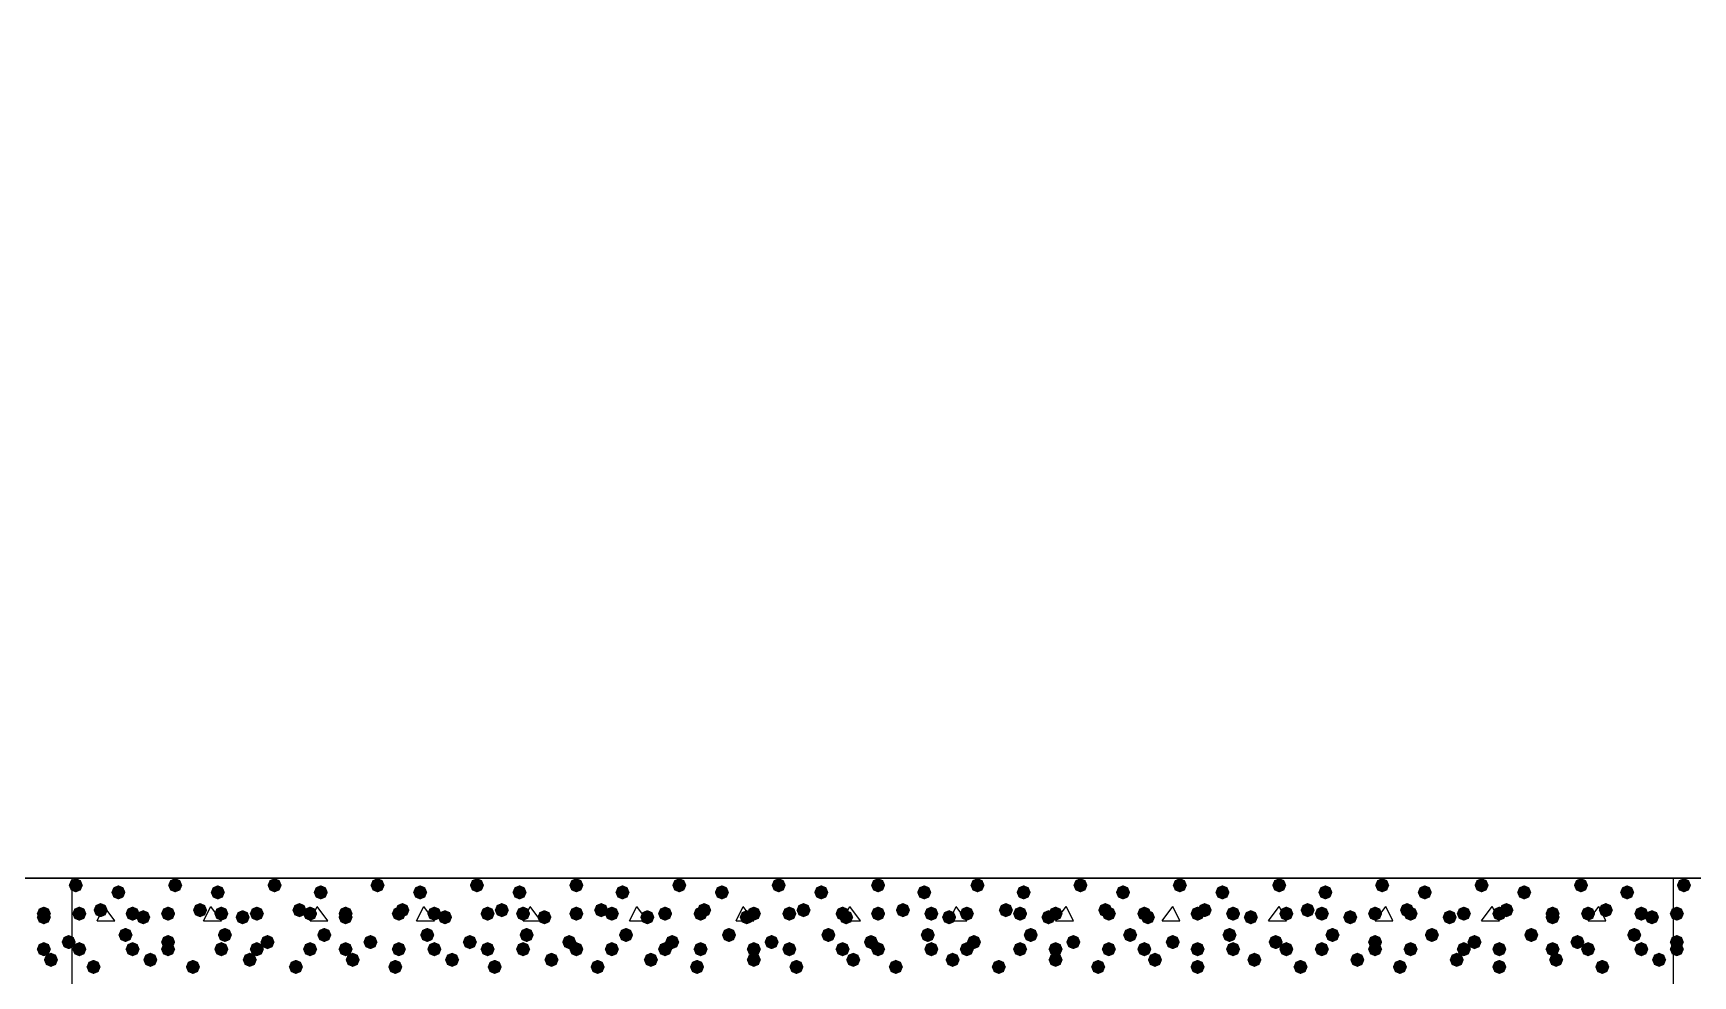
# Model space of a CAD drawing. Header units: millimetres. Extents: x 0 to 420, y 0 to 297.
# Drawn here: x 344.89 to 364.68, y 126.13 to 137.37 of the extents above; entities that cross this region are included whole.
import ezdxf

# ---------------------------------------------------------------- set-up
doc = ezdxf.new("R2010")
doc.units = ezdxf.units.MM
doc.layers.get('0').update_dxf_attribs({"linetype": 'CONTINUOUS'})

msp = doc.modelspace()

# ---------------------------------------------------------------- hatches: boundary and pattern name
at = {"true_color": 0x000008}
for points in [[(345.482333, 127.211667), (345.457462, 127.151871), (345.397667, 127.127), (345.337871, 127.151871), (345.313, 127.211667), (345.337871, 127.271462), (345.397667, 127.296333), (345.457462, 127.271463)], [(346.667667, 127.211667), (346.642796, 127.151871), (346.583, 127.127), (346.523204, 127.151871), (346.498333, 127.211667), (346.523204, 127.271462), (346.583, 127.296333), (346.642796, 127.271463)], [(347.853, 127.211667), (347.828129, 127.151871), (347.768333, 127.127), (347.708538, 127.151871), (347.683667, 127.211667), (347.708537, 127.271462), (347.768333, 127.296333), (347.828129, 127.271463)], [(349.080667, 127.211667), (349.055796, 127.151871), (348.996, 127.127), (348.936204, 127.151871), (348.911333, 127.211667), (348.936204, 127.271462), (348.996, 127.296333), (349.055796, 127.271463)], [(350.266, 127.211667), (350.241129, 127.151871), (350.181333, 127.127), (350.121537, 127.151871), (350.096667, 127.211667), (350.121537, 127.271462), (350.181333, 127.296333), (350.241129, 127.271463)], [(351.451333, 127.211667), (351.426462, 127.151871), (351.366667, 127.127), (351.306871, 127.151871), (351.282, 127.211667), (351.306871, 127.271462), (351.366667, 127.296333), (351.426462, 127.271463)], [(352.679, 127.211667), (352.654129, 127.151871), (352.594333, 127.127), (352.534537, 127.151871), (352.509667, 127.211667), (352.534537, 127.271462), (352.594333, 127.296333), (352.654129, 127.271463)], [(353.864333, 127.211667), (353.839462, 127.151871), (353.779667, 127.127), (353.719871, 127.151871), (353.695, 127.211667), (353.719871, 127.271462), (353.779667, 127.296333), (353.839462, 127.271463)], [(355.049667, 127.211667), (355.024796, 127.151871), (354.965, 127.127), (354.905204, 127.151871), (354.880333, 127.211667), (354.905204, 127.271462), (354.965, 127.296333), (355.024796, 127.271463)], [(356.235, 127.211667), (356.210129, 127.151871), (356.150333, 127.127), (356.090537, 127.151871), (356.065667, 127.211667), (356.090537, 127.271462), (356.150333, 127.296333), (356.210129, 127.271463)], [(357.462667, 127.211667), (357.437796, 127.151871), (357.378, 127.127), (357.318204, 127.151871), (357.293333, 127.211667), (357.318204, 127.271462), (357.378, 127.296333), (357.437796, 127.271463)], [(358.648, 127.211667), (358.623129, 127.151871), (358.563333, 127.127), (358.503537, 127.151871), (358.478667, 127.211667), (358.503537, 127.271462), (358.563333, 127.296333), (358.623129, 127.271463)], [(359.833333, 127.211667), (359.808463, 127.151871), (359.748667, 127.127), (359.688871, 127.151871), (359.664, 127.211667), (359.688871, 127.271462), (359.748667, 127.296333), (359.808462, 127.271463)], [(361.061, 127.211667), (361.036129, 127.151871), (360.976333, 127.127), (360.916538, 127.151871), (360.891667, 127.211667), (360.916537, 127.271462), (360.976333, 127.296333), (361.036129, 127.271463)], [(362.246333, 127.211667), (362.221462, 127.151871), (362.161667, 127.127), (362.101871, 127.151871), (362.077, 127.211667), (362.101871, 127.271462), (362.161667, 127.296333), (362.221462, 127.271463)], [(363.431667, 127.211667), (363.406796, 127.151871), (363.347, 127.127), (363.287204, 127.151871), (363.262333, 127.211667), (363.287204, 127.271462), (363.347, 127.296333), (363.406796, 127.271463)], [(345.990333, 127.127), (345.965463, 127.067204), (345.905667, 127.042333), (345.845871, 127.067204), (345.821, 127.127), (345.845871, 127.186796), (345.905667, 127.211667), (345.965462, 127.186796)], [(347.175667, 127.127), (347.150796, 127.067204), (347.091, 127.042333), (347.031204, 127.067204), (347.006333, 127.127), (347.031204, 127.186796), (347.091, 127.211667), (347.150796, 127.186796)], [(348.403333, 127.127), (348.378462, 127.067204), (348.318667, 127.042333), (348.258871, 127.067204), (348.234, 127.127), (348.258871, 127.186796), (348.318667, 127.211667), (348.378462, 127.186796)], [(349.588667, 127.127), (349.563796, 127.067204), (349.504, 127.042333), (349.444204, 127.067204), (349.419333, 127.127), (349.444204, 127.186796), (349.504, 127.211667), (349.563796, 127.186796)], [(350.774, 127.127), (350.749129, 127.067204), (350.689333, 127.042333), (350.629537, 127.067204), (350.604667, 127.127), (350.629537, 127.186796), (350.689333, 127.211667), (350.749129, 127.186796)], [(352.001667, 127.127), (351.976796, 127.067204), (351.917, 127.042333), (351.857204, 127.067204), (351.832333, 127.127), (351.857204, 127.186796), (351.917, 127.211667), (351.976796, 127.186796)], [(353.187, 127.127), (353.162129, 127.067204), (353.102333, 127.042333), (353.042537, 127.067204), (353.017667, 127.127), (353.042537, 127.186796), (353.102333, 127.211667), (353.162129, 127.186796)], [(354.372333, 127.127), (354.347462, 127.067204), (354.287667, 127.042333), (354.227871, 127.067204), (354.203, 127.127), (354.227871, 127.186796), (354.287667, 127.211667), (354.347462, 127.186796)], [(355.6, 127.127), (355.575129, 127.067204), (355.515333, 127.042333), (355.455537, 127.067204), (355.430667, 127.127), (355.455537, 127.186796), (355.515333, 127.211667), (355.575129, 127.186796)], [(356.785333, 127.127), (356.760463, 127.067204), (356.700667, 127.042333), (356.640871, 127.067204), (356.616, 127.127), (356.640871, 127.186796), (356.700667, 127.211667), (356.760462, 127.186796)], [(357.970667, 127.127), (357.945796, 127.067204), (357.886, 127.042333), (357.826204, 127.067204), (357.801333, 127.127), (357.826204, 127.186796), (357.886, 127.211667), (357.945796, 127.186796)], [(359.156, 127.127), (359.131129, 127.067204), (359.071333, 127.042333), (359.011537, 127.067204), (358.986667, 127.127), (359.011537, 127.186796), (359.071333, 127.211667), (359.131129, 127.186796)], [(360.383667, 127.127), (360.358796, 127.067204), (360.299, 127.042333), (360.239204, 127.067204), (360.214333, 127.127), (360.239204, 127.186796), (360.299, 127.211667), (360.358796, 127.186796)], [(361.569, 127.127), (361.544129, 127.067204), (361.484333, 127.042333), (361.424537, 127.067204), (361.399667, 127.127), (361.424537, 127.186796), (361.484333, 127.211667), (361.544129, 127.186796)], [(362.754333, 127.127), (362.729462, 127.067204), (362.669667, 127.042333), (362.609871, 127.067204), (362.585, 127.127), (362.609871, 127.186796), (362.669667, 127.211667), (362.729462, 127.186796)], [(363.982, 127.127), (363.957129, 127.067204), (363.897333, 127.042333), (363.837538, 127.067204), (363.812667, 127.127), (363.837537, 127.186796), (363.897333, 127.211667), (363.957129, 127.186796)], [(345.524667, 126.873), (345.499796, 126.813204), (345.44, 126.788333), (345.380204, 126.813204), (345.355333, 126.873), (345.380204, 126.932796), (345.44, 126.957667), (345.499796, 126.932796)], [(345.778667, 126.915333), (345.753796, 126.855538), (345.694, 126.830667), (345.634204, 126.855538), (345.609333, 126.915333), (345.634204, 126.975129), (345.694, 127), (345.753796, 126.975129)], [(346.159667, 126.873), (346.134796, 126.813204), (346.075, 126.788333), (346.015204, 126.813204), (345.990333, 126.873), (346.015204, 126.932796), (346.075, 126.957667), (346.134796, 126.932796)], [(346.286667, 126.830667), (346.261796, 126.770871), (346.202, 126.746), (346.142204, 126.770871), (346.117333, 126.830667), (346.142204, 126.890462), (346.202, 126.915333), (346.261796, 126.890463)], [(346.583, 126.873), (346.558129, 126.813204), (346.498333, 126.788333), (346.438538, 126.813204), (346.413667, 126.873), (346.438537, 126.932796), (346.498333, 126.957667), (346.558129, 126.932796)], [(346.964, 126.915333), (346.939129, 126.855538), (346.879333, 126.830667), (346.819537, 126.855538), (346.794667, 126.915333), (346.819537, 126.975129), (346.879333, 127), (346.939129, 126.975129)], [(347.218, 126.873), (347.193129, 126.813204), (347.133333, 126.788333), (347.073537, 126.813204), (347.048667, 126.873), (347.073537, 126.932796), (347.133333, 126.957667), (347.193129, 126.932796)], [(347.472, 126.830667), (347.447129, 126.770871), (347.387333, 126.746), (347.327538, 126.770871), (347.302667, 126.830667), (347.327537, 126.890462), (347.387333, 126.915333), (347.447129, 126.890463)], [(347.641333, 126.873), (347.616463, 126.813204), (347.556667, 126.788333), (347.496871, 126.813204), (347.472, 126.873), (347.496871, 126.932796), (347.556667, 126.957667), (347.616462, 126.932796)], [(348.149333, 126.915333), (348.124462, 126.855538), (348.064667, 126.830667), (348.004871, 126.855538), (347.98, 126.915333), (348.004871, 126.975129), (348.064667, 127), (348.124462, 126.975129)], [(348.276333, 126.873), (348.251463, 126.813204), (348.191667, 126.788333), (348.131871, 126.813204), (348.107, 126.873), (348.131871, 126.932796), (348.191667, 126.957667), (348.251462, 126.932796)], [(348.699667, 126.873), (348.674796, 126.813204), (348.615, 126.788333), (348.555204, 126.813204), (348.530333, 126.873), (348.555204, 126.932796), (348.615, 126.957667), (348.674796, 126.932796)], [(348.699667, 126.830667), (348.674796, 126.770871), (348.615, 126.746), (348.555204, 126.770871), (348.530333, 126.830667), (348.555204, 126.890462), (348.615, 126.915333), (348.674796, 126.890463)], [(349.334667, 126.873), (349.309796, 126.813204), (349.25, 126.788333), (349.190204, 126.813204), (349.165333, 126.873), (349.190204, 126.932796), (349.25, 126.957667), (349.309796, 126.932796)], [(349.377, 126.915333), (349.352129, 126.855538), (349.292333, 126.830667), (349.232538, 126.855538), (349.207667, 126.915333), (349.232537, 126.975129), (349.292333, 127), (349.352129, 126.975129)], [(349.758, 126.873), (349.733129, 126.813204), (349.673333, 126.788333), (349.613538, 126.813204), (349.588667, 126.873), (349.613537, 126.932796), (349.673333, 126.957667), (349.733129, 126.932796)], [(349.885, 126.830667), (349.860129, 126.770871), (349.800333, 126.746), (349.740538, 126.770871), (349.715667, 126.830667), (349.740537, 126.890462), (349.800333, 126.915333), (349.860129, 126.890463)], [(350.393, 126.873), (350.368129, 126.813204), (350.308333, 126.788333), (350.248538, 126.813204), (350.223667, 126.873), (350.248537, 126.932796), (350.308333, 126.957667), (350.368129, 126.932796)], [(350.562333, 126.915333), (350.537462, 126.855538), (350.477667, 126.830667), (350.417871, 126.855538), (350.393, 126.915333), (350.417871, 126.975129), (350.477667, 127), (350.537462, 126.975129)], [(350.816333, 126.873), (350.791462, 126.813204), (350.731667, 126.788333), (350.671871, 126.813204), (350.647, 126.873), (350.671871, 126.932796), (350.731667, 126.957667), (350.791462, 126.932796)], [(351.070333, 126.830667), (351.045462, 126.770871), (350.985667, 126.746), (350.925871, 126.770871), (350.901, 126.830667), (350.925871, 126.890462), (350.985667, 126.915333), (351.045462, 126.890463)], [(351.451333, 126.873), (351.426462, 126.813204), (351.366667, 126.788333), (351.306871, 126.813204), (351.282, 126.873), (351.306871, 126.932796), (351.366667, 126.957667), (351.426462, 126.932796)], [(351.747667, 126.915333), (351.722796, 126.855538), (351.663, 126.830667), (351.603204, 126.855538), (351.578333, 126.915333), (351.603204, 126.975129), (351.663, 127), (351.722796, 126.975129)], [(351.874667, 126.873), (351.849796, 126.813204), (351.79, 126.788333), (351.730204, 126.813204), (351.705333, 126.873), (351.730204, 126.932796), (351.79, 126.957667), (351.849796, 126.932796)], [(352.298, 126.830667), (352.273129, 126.770871), (352.213333, 126.746), (352.153537, 126.770871), (352.128667, 126.830667), (352.153537, 126.890462), (352.213333, 126.915333), (352.273129, 126.890463)], [(352.509667, 126.873), (352.484796, 126.813204), (352.425, 126.788333), (352.365204, 126.813204), (352.340333, 126.873), (352.365204, 126.932796), (352.425, 126.957667), (352.484796, 126.932796)], [(352.933, 126.873), (352.908129, 126.813204), (352.848333, 126.788333), (352.788537, 126.813204), (352.763667, 126.873), (352.788537, 126.932796), (352.848333, 126.957667), (352.908129, 126.932796)], [(352.975333, 126.915333), (352.950462, 126.855538), (352.890667, 126.830667), (352.830871, 126.855538), (352.806, 126.915333), (352.830871, 126.975129), (352.890667, 127), (352.950462, 126.975129)], [(353.483333, 126.830667), (353.458463, 126.770871), (353.398667, 126.746), (353.338871, 126.770871), (353.314, 126.830667), (353.338871, 126.890462), (353.398667, 126.915333), (353.458462, 126.890463)], [(353.568, 126.873), (353.543129, 126.813204), (353.483333, 126.788333), (353.423537, 126.813204), (353.398667, 126.873), (353.423537, 126.932796), (353.483333, 126.957667), (353.543129, 126.932796)], [(353.991333, 126.873), (353.966462, 126.813204), (353.906667, 126.788333), (353.846871, 126.813204), (353.822, 126.873), (353.846871, 126.932796), (353.906667, 126.957667), (353.966462, 126.932796)], [(354.160667, 126.915333), (354.135796, 126.855538), (354.076, 126.830667), (354.016204, 126.855538), (353.991333, 126.915333), (354.016204, 126.975129), (354.076, 127), (354.135796, 126.975129)], [(354.626333, 126.873), (354.601462, 126.813204), (354.541667, 126.788333), (354.481871, 126.813204), (354.457, 126.873), (354.481871, 126.932796), (354.541667, 126.957667), (354.601462, 126.932796)], [(354.668667, 126.830667), (354.643796, 126.770871), (354.584, 126.746), (354.524204, 126.770871), (354.499333, 126.830667), (354.524204, 126.890462), (354.584, 126.915333), (354.643796, 126.890463)], [(355.049667, 126.873), (355.024796, 126.813204), (354.965, 126.788333), (354.905204, 126.813204), (354.880333, 126.873), (354.905204, 126.932796), (354.965, 126.957667), (355.024796, 126.932796)], [(355.346, 126.915333), (355.321129, 126.855538), (355.261333, 126.830667), (355.201537, 126.855538), (355.176667, 126.915333), (355.201537, 126.975129), (355.261333, 127), (355.321129, 126.975129)], [(355.684667, 126.873), (355.659796, 126.813204), (355.6, 126.788333), (355.540204, 126.813204), (355.515333, 126.873), (355.540204, 126.932796), (355.6, 126.957667), (355.659796, 126.932796)], [(355.896333, 126.830667), (355.871463, 126.770871), (355.811667, 126.746), (355.751871, 126.770871), (355.727, 126.830667), (355.751871, 126.890462), (355.811667, 126.915333), (355.871462, 126.890463)], [(356.108, 126.873), (356.083129, 126.813204), (356.023333, 126.788333), (355.963538, 126.813204), (355.938667, 126.873), (355.963537, 126.932796), (356.023333, 126.957667), (356.083129, 126.932796)], [(356.573667, 126.915333), (356.548796, 126.855538), (356.489, 126.830667), (356.429204, 126.855538), (356.404333, 126.915333), (356.429204, 126.975129), (356.489, 127), (356.548796, 126.975129)], [(356.743, 126.873), (356.718129, 126.813204), (356.658333, 126.788333), (356.598538, 126.813204), (356.573667, 126.873), (356.598537, 126.932796), (356.658333, 126.957667), (356.718129, 126.932796)], [(357.081667, 126.830667), (357.056796, 126.770871), (356.997, 126.746), (356.937204, 126.770871), (356.912333, 126.830667), (356.937204, 126.890462), (356.997, 126.915333), (357.056796, 126.890463)], [(357.166333, 126.873), (357.141462, 126.813204), (357.081667, 126.788333), (357.021871, 126.813204), (356.997, 126.873), (357.021871, 126.932796), (357.081667, 126.957667), (357.141462, 126.932796)], [(357.759, 126.915333), (357.734129, 126.855538), (357.674333, 126.830667), (357.614537, 126.855538), (357.589667, 126.915333), (357.614537, 126.975129), (357.674333, 127), (357.734129, 126.975129)], [(357.801333, 126.873), (357.776462, 126.813204), (357.716667, 126.788333), (357.656871, 126.813204), (357.632, 126.873), (357.656871, 126.932796), (357.716667, 126.957667), (357.776462, 126.932796)], [(358.224667, 126.873), (358.199796, 126.813204), (358.14, 126.788333), (358.080204, 126.813204), (358.055333, 126.873), (358.080204, 126.932796), (358.14, 126.957667), (358.199796, 126.932796)], [(358.267, 126.830667), (358.242129, 126.770871), (358.182333, 126.746), (358.122538, 126.770871), (358.097667, 126.830667), (358.122537, 126.890462), (358.182333, 126.915333), (358.242129, 126.890463)], [(358.859667, 126.873), (358.834796, 126.813204), (358.775, 126.788333), (358.715204, 126.813204), (358.690333, 126.873), (358.715204, 126.932796), (358.775, 126.957667), (358.834796, 126.932796)], [(358.944333, 126.915333), (358.919462, 126.855538), (358.859667, 126.830667), (358.799871, 126.855538), (358.775, 126.915333), (358.799871, 126.975129), (358.859667, 127), (358.919462, 126.975129)], [(359.283, 126.873), (359.258129, 126.813204), (359.198333, 126.788333), (359.138537, 126.813204), (359.113667, 126.873), (359.138537, 126.932796), (359.198333, 126.957667), (359.258129, 126.932796)], [(359.494667, 126.830667), (359.469796, 126.770871), (359.41, 126.746), (359.350204, 126.770871), (359.325333, 126.830667), (359.350204, 126.890462), (359.41, 126.915333), (359.469796, 126.890463)], [(359.918, 126.873), (359.893129, 126.813204), (359.833333, 126.788333), (359.773537, 126.813204), (359.748667, 126.873), (359.773537, 126.932796), (359.833333, 126.957667), (359.893129, 126.932796)], [(360.172, 126.915333), (360.147129, 126.855538), (360.087333, 126.830667), (360.027537, 126.855538), (360.002667, 126.915333), (360.027537, 126.975129), (360.087333, 127), (360.147129, 126.975129)], [(360.341333, 126.873), (360.316462, 126.813204), (360.256667, 126.788333), (360.196871, 126.813204), (360.172, 126.873), (360.196871, 126.932796), (360.256667, 126.957667), (360.316462, 126.932796)], [(360.68, 126.830667), (360.655129, 126.770871), (360.595333, 126.746), (360.535538, 126.770871), (360.510667, 126.830667), (360.535537, 126.890462), (360.595333, 126.915333), (360.655129, 126.890463)], [(360.976333, 126.873), (360.951462, 126.813204), (360.891667, 126.788333), (360.831871, 126.813204), (360.807, 126.873), (360.831871, 126.932796), (360.891667, 126.957667), (360.951462, 126.932796)], [(361.357333, 126.915333), (361.332462, 126.855538), (361.272667, 126.830667), (361.212871, 126.855538), (361.188, 126.915333), (361.212871, 126.975129), (361.272667, 127), (361.332462, 126.975129)], [(361.399667, 126.873), (361.374796, 126.813204), (361.315, 126.788333), (361.255204, 126.813204), (361.230333, 126.873), (361.255204, 126.932796), (361.315, 126.957667), (361.374796, 126.932796)], [(361.865333, 126.830667), (361.840463, 126.770871), (361.780667, 126.746), (361.720871, 126.770871), (361.696, 126.830667), (361.720871, 126.890462), (361.780667, 126.915333), (361.840462, 126.890463)], [(362.034667, 126.873), (362.009796, 126.813204), (361.95, 126.788333), (361.890204, 126.813204), (361.865333, 126.873), (361.890204, 126.932796), (361.95, 126.957667), (362.009796, 126.932796)], [(362.458, 126.873), (362.433129, 126.813204), (362.373333, 126.788333), (362.313538, 126.813204), (362.288667, 126.873), (362.313537, 126.932796), (362.373333, 126.957667), (362.433129, 126.932796)], [(362.542667, 126.915333), (362.517796, 126.855538), (362.458, 126.830667), (362.398204, 126.855538), (362.373333, 126.915333), (362.398204, 126.975129), (362.458, 127), (362.517796, 126.975129)], [(363.093, 126.873), (363.068129, 126.813204), (363.008333, 126.788333), (362.948537, 126.813204), (362.923667, 126.873), (362.948537, 126.932796), (363.008333, 126.957667), (363.068129, 126.932796)], [(363.093, 126.830667), (363.068129, 126.770871), (363.008333, 126.746), (362.948537, 126.770871), (362.923667, 126.830667), (362.948537, 126.890462), (363.008333, 126.915333), (363.068129, 126.890463)], [(363.516333, 126.873), (363.491463, 126.813204), (363.431667, 126.788333), (363.371871, 126.813204), (363.347, 126.873), (363.371871, 126.932796), (363.431667, 126.957667), (363.491462, 126.932796)], [(363.728, 126.915333), (363.703129, 126.855538), (363.643333, 126.830667), (363.583538, 126.855538), (363.558667, 126.915333), (363.583537, 126.975129), (363.643333, 127), (363.703129, 126.975129)], [(364.151333, 126.873), (364.126463, 126.813204), (364.066667, 126.788333), (364.006871, 126.813204), (363.982, 126.873), (364.006871, 126.932796), (364.066667, 126.957667), (364.126462, 126.932796)], [(364.278333, 126.830667), (364.253462, 126.770871), (364.193667, 126.746), (364.133871, 126.770871), (364.109, 126.830667), (364.133871, 126.890462), (364.193667, 126.915333), (364.253462, 126.890463)], [(346.075, 126.619), (346.050129, 126.559204), (345.990333, 126.534333), (345.930538, 126.559204), (345.905667, 126.619), (345.930537, 126.678796), (345.990333, 126.703667), (346.050129, 126.678796)], [(347.260333, 126.619), (347.235463, 126.559204), (347.175667, 126.534333), (347.115871, 126.559204), (347.091, 126.619), (347.115871, 126.678796), (347.175667, 126.703667), (347.235462, 126.678796)], [(348.445667, 126.619), (348.420796, 126.559204), (348.361, 126.534333), (348.301204, 126.559204), (348.276333, 126.619), (348.301204, 126.678796), (348.361, 126.703667), (348.420796, 126.678796)], [(349.673333, 126.619), (349.648462, 126.559204), (349.588667, 126.534333), (349.528871, 126.559204), (349.504, 126.619), (349.528871, 126.678796), (349.588667, 126.703667), (349.648462, 126.678796)], [(350.858667, 126.619), (350.833796, 126.559204), (350.774, 126.534333), (350.714204, 126.559204), (350.689333, 126.619), (350.714204, 126.678796), (350.774, 126.703667), (350.833796, 126.678796)], [(352.044, 126.619), (352.019129, 126.559204), (351.959333, 126.534333), (351.899537, 126.559204), (351.874667, 126.619), (351.899537, 126.678796), (351.959333, 126.703667), (352.019129, 126.678796)], [(353.271667, 126.619), (353.246796, 126.559204), (353.187, 126.534333), (353.127204, 126.559204), (353.102333, 126.619), (353.127204, 126.678796), (353.187, 126.703667), (353.246796, 126.678796)], [(354.457, 126.619), (354.432129, 126.559204), (354.372333, 126.534333), (354.312538, 126.559204), (354.287667, 126.619), (354.312537, 126.678796), (354.372333, 126.703667), (354.432129, 126.678796)], [(355.642333, 126.619), (355.617462, 126.559204), (355.557667, 126.534333), (355.497871, 126.559204), (355.473, 126.619), (355.497871, 126.678796), (355.557667, 126.703667), (355.617462, 126.678796)], [(356.87, 126.619), (356.845129, 126.559204), (356.785333, 126.534333), (356.725537, 126.559204), (356.700667, 126.619), (356.725537, 126.678796), (356.785333, 126.703667), (356.845129, 126.678796)], [(358.055333, 126.619), (358.030463, 126.559204), (357.970667, 126.534333), (357.910871, 126.559204), (357.886, 126.619), (357.910871, 126.678796), (357.970667, 126.703667), (358.030462, 126.678796)], [(359.240667, 126.619), (359.215796, 126.559204), (359.156, 126.534333), (359.096204, 126.559204), (359.071333, 126.619), (359.096204, 126.678796), (359.156, 126.703667), (359.215796, 126.678796)], [(360.468333, 126.619), (360.443463, 126.559204), (360.383667, 126.534333), (360.323871, 126.559204), (360.299, 126.619), (360.323871, 126.678796), (360.383667, 126.703667), (360.443462, 126.678796)], [(361.653667, 126.619), (361.628796, 126.559204), (361.569, 126.534333), (361.509204, 126.559204), (361.484333, 126.619), (361.509204, 126.678796), (361.569, 126.703667), (361.628796, 126.678796)], [(362.839, 126.619), (362.814129, 126.559204), (362.754333, 126.534333), (362.694537, 126.559204), (362.669667, 126.619), (362.694537, 126.678796), (362.754333, 126.703667), (362.814129, 126.678796)], [(364.066667, 126.619), (364.041796, 126.559204), (363.982, 126.534333), (363.922204, 126.559204), (363.897333, 126.619), (363.922204, 126.678796), (363.982, 126.703667), (364.041796, 126.678796)], [(345.524667, 126.449667), (345.499796, 126.389871), (345.44, 126.365), (345.380204, 126.389871), (345.355333, 126.449667), (345.380204, 126.509462), (345.44, 126.534333), (345.499796, 126.509463)], [(346.159667, 126.449667), (346.134796, 126.389871), (346.075, 126.365), (346.015204, 126.389871), (345.990333, 126.449667), (346.015204, 126.509462), (346.075, 126.534333), (346.134796, 126.509463)], [(346.583, 126.534333), (346.558129, 126.474537), (346.498333, 126.449667), (346.438538, 126.474537), (346.413667, 126.534333), (346.438537, 126.594129), (346.498333, 126.619), (346.558129, 126.594129)], [(346.583, 126.449667), (346.558129, 126.389871), (346.498333, 126.365), (346.438538, 126.389871), (346.413667, 126.449667), (346.438537, 126.509462), (346.498333, 126.534333), (346.558129, 126.509463)], [(347.218, 126.449667), (347.193129, 126.389871), (347.133333, 126.365), (347.073537, 126.389871), (347.048667, 126.449667), (347.073537, 126.509462), (347.133333, 126.534333), (347.193129, 126.509463)], [(347.641333, 126.449667), (347.616463, 126.389871), (347.556667, 126.365), (347.496871, 126.389871), (347.472, 126.449667), (347.496871, 126.509462), (347.556667, 126.534333), (347.616462, 126.509463)], [(347.768333, 126.534333), (347.743462, 126.474537), (347.683667, 126.449667), (347.623871, 126.474537), (347.599, 126.534333), (347.623871, 126.594129), (347.683667, 126.619), (347.743462, 126.594129)], [(348.276333, 126.449667), (348.251463, 126.389871), (348.191667, 126.365), (348.131871, 126.389871), (348.107, 126.449667), (348.131871, 126.509462), (348.191667, 126.534333), (348.251462, 126.509463)], [(348.699667, 126.449667), (348.674796, 126.389871), (348.615, 126.365), (348.555204, 126.389871), (348.530333, 126.449667), (348.555204, 126.509462), (348.615, 126.534333), (348.674796, 126.509463)], [(348.996, 126.534333), (348.971129, 126.474537), (348.911333, 126.449667), (348.851537, 126.474537), (348.826667, 126.534333), (348.851537, 126.594129), (348.911333, 126.619), (348.971129, 126.594129)], [(349.334667, 126.449667), (349.309796, 126.389871), (349.25, 126.365), (349.190204, 126.389871), (349.165333, 126.449667), (349.190204, 126.509462), (349.25, 126.534333), (349.309796, 126.509463)], [(349.758, 126.449667), (349.733129, 126.389871), (349.673333, 126.365), (349.613538, 126.389871), (349.588667, 126.449667), (349.613537, 126.509462), (349.673333, 126.534333), (349.733129, 126.509463)], [(350.181333, 126.534333), (350.156462, 126.474537), (350.096667, 126.449667), (350.036871, 126.474537), (350.012, 126.534333), (350.036871, 126.594129), (350.096667, 126.619), (350.156462, 126.594129)], [(350.393, 126.449667), (350.368129, 126.389871), (350.308333, 126.365), (350.248538, 126.389871), (350.223667, 126.449667), (350.248537, 126.509462), (350.308333, 126.534333), (350.368129, 126.509463)], [(350.816333, 126.449667), (350.791462, 126.389871), (350.731667, 126.365), (350.671871, 126.389871), (350.647, 126.449667), (350.671871, 126.509462), (350.731667, 126.534333), (350.791462, 126.509463)], [(351.366667, 126.534333), (351.341796, 126.474537), (351.282, 126.449667), (351.222204, 126.474537), (351.197333, 126.534333), (351.222204, 126.594129), (351.282, 126.619), (351.341796, 126.594129)], [(351.451333, 126.449667), (351.426462, 126.389871), (351.366667, 126.365), (351.306871, 126.389871), (351.282, 126.449667), (351.306871, 126.509462), (351.366667, 126.534333), (351.426462, 126.509463)], [(351.874667, 126.449667), (351.849796, 126.389871), (351.79, 126.365), (351.730204, 126.389871), (351.705333, 126.449667), (351.730204, 126.509462), (351.79, 126.534333), (351.849796, 126.509463)], [(352.509667, 126.449667), (352.484796, 126.389871), (352.425, 126.365), (352.365204, 126.389871), (352.340333, 126.449667), (352.365204, 126.509462), (352.425, 126.534333), (352.484796, 126.509463)], [(352.594333, 126.534333), (352.569462, 126.474537), (352.509667, 126.449667), (352.449871, 126.474537), (352.425, 126.534333), (352.449871, 126.594129), (352.509667, 126.619), (352.569462, 126.594129)], [(352.933, 126.449667), (352.908129, 126.389871), (352.848333, 126.365), (352.788537, 126.389871), (352.763667, 126.449667), (352.788537, 126.509462), (352.848333, 126.534333), (352.908129, 126.509463)], [(353.568, 126.449667), (353.543129, 126.389871), (353.483333, 126.365), (353.423537, 126.389871), (353.398667, 126.449667), (353.423537, 126.509462), (353.483333, 126.534333), (353.543129, 126.509463)], [(353.779667, 126.534333), (353.754796, 126.474537), (353.695, 126.449667), (353.635204, 126.474537), (353.610333, 126.534333), (353.635204, 126.594129), (353.695, 126.619), (353.754796, 126.594129)], [(353.991333, 126.449667), (353.966462, 126.389871), (353.906667, 126.365), (353.846871, 126.389871), (353.822, 126.449667), (353.846871, 126.509462), (353.906667, 126.534333), (353.966462, 126.509463)], [(354.626333, 126.449667), (354.601462, 126.389871), (354.541667, 126.365), (354.481871, 126.389871), (354.457, 126.449667), (354.481871, 126.509462), (354.541667, 126.534333), (354.601462, 126.509463)], [(354.965, 126.534333), (354.940129, 126.474537), (354.880333, 126.449667), (354.820538, 126.474537), (354.795667, 126.534333), (354.820537, 126.594129), (354.880333, 126.619), (354.940129, 126.594129)], [(355.049667, 126.449667), (355.024796, 126.389871), (354.965, 126.365), (354.905204, 126.389871), (354.880333, 126.449667), (354.905204, 126.509462), (354.965, 126.534333), (355.024796, 126.509463)], [(355.684667, 126.449667), (355.659796, 126.389871), (355.6, 126.365), (355.540204, 126.389871), (355.515333, 126.449667), (355.540204, 126.509462), (355.6, 126.534333), (355.659796, 126.509463)], [(356.108, 126.449667), (356.083129, 126.389871), (356.023333, 126.365), (355.963538, 126.389871), (355.938667, 126.449667), (355.963537, 126.509462), (356.023333, 126.534333), (356.083129, 126.509463)], [(356.192667, 126.534333), (356.167796, 126.474537), (356.108, 126.449667), (356.048204, 126.474537), (356.023333, 126.534333), (356.048204, 126.594129), (356.108, 126.619), (356.167796, 126.594129)], [(356.743, 126.449667), (356.718129, 126.389871), (356.658333, 126.365), (356.598538, 126.389871), (356.573667, 126.449667), (356.598537, 126.509462), (356.658333, 126.534333), (356.718129, 126.509463)], [(357.166333, 126.449667), (357.141462, 126.389871), (357.081667, 126.365), (357.021871, 126.389871), (356.997, 126.449667), (357.021871, 126.509462), (357.081667, 126.534333), (357.141462, 126.509463)], [(357.378, 126.534333), (357.353129, 126.474537), (357.293333, 126.449667), (357.233538, 126.474537), (357.208667, 126.534333), (357.233537, 126.594129), (357.293333, 126.619), (357.353129, 126.594129)], [(357.801333, 126.449667), (357.776462, 126.389871), (357.716667, 126.365), (357.656871, 126.389871), (357.632, 126.449667), (357.656871, 126.509462), (357.716667, 126.534333), (357.776462, 126.509463)], [(358.224667, 126.449667), (358.199796, 126.389871), (358.14, 126.365), (358.080204, 126.389871), (358.055333, 126.449667), (358.080204, 126.509462), (358.14, 126.534333), (358.199796, 126.509463)], [(358.563333, 126.534333), (358.538462, 126.474537), (358.478667, 126.449667), (358.418871, 126.474537), (358.394, 126.534333), (358.418871, 126.594129), (358.478667, 126.619), (358.538462, 126.594129)], [(358.859667, 126.449667), (358.834796, 126.389871), (358.775, 126.365), (358.715204, 126.389871), (358.690333, 126.449667), (358.715204, 126.509462), (358.775, 126.534333), (358.834796, 126.509463)], [(359.283, 126.449667), (359.258129, 126.389871), (359.198333, 126.365), (359.138537, 126.389871), (359.113667, 126.449667), (359.138537, 126.509462), (359.198333, 126.534333), (359.258129, 126.509463)], [(359.791, 126.534333), (359.766129, 126.474537), (359.706333, 126.449667), (359.646538, 126.474537), (359.621667, 126.534333), (359.646537, 126.594129), (359.706333, 126.619), (359.766129, 126.594129)], [(359.918, 126.449667), (359.893129, 126.389871), (359.833333, 126.365), (359.773537, 126.389871), (359.748667, 126.449667), (359.773537, 126.509462), (359.833333, 126.534333), (359.893129, 126.509463)], [(360.341333, 126.449667), (360.316462, 126.389871), (360.256667, 126.365), (360.196871, 126.389871), (360.172, 126.449667), (360.196871, 126.509462), (360.256667, 126.534333), (360.316462, 126.509463)], [(360.976333, 126.534333), (360.951462, 126.474537), (360.891667, 126.449667), (360.831871, 126.474537), (360.807, 126.534333), (360.831871, 126.594129), (360.891667, 126.619), (360.951462, 126.594129)], [(360.976333, 126.449667), (360.951462, 126.389871), (360.891667, 126.365), (360.831871, 126.389871), (360.807, 126.449667), (360.831871, 126.509462), (360.891667, 126.534333), (360.951462, 126.509463)], [(361.399667, 126.449667), (361.374796, 126.389871), (361.315, 126.365), (361.255204, 126.389871), (361.230333, 126.449667), (361.255204, 126.509462), (361.315, 126.534333), (361.374796, 126.509463)], [(362.034667, 126.449667), (362.009796, 126.389871), (361.95, 126.365), (361.890204, 126.389871), (361.865333, 126.449667), (361.890204, 126.509462), (361.95, 126.534333), (362.009796, 126.509463)], [(362.161667, 126.534333), (362.136796, 126.474537), (362.077, 126.449667), (362.017204, 126.474537), (361.992333, 126.534333), (362.017204, 126.594129), (362.077, 126.619), (362.136796, 126.594129)], [(362.458, 126.449667), (362.433129, 126.389871), (362.373333, 126.365), (362.313538, 126.389871), (362.288667, 126.449667), (362.313537, 126.509462), (362.373333, 126.534333), (362.433129, 126.509463)], [(363.093, 126.449667), (363.068129, 126.389871), (363.008333, 126.365), (362.948537, 126.389871), (362.923667, 126.449667), (362.948537, 126.509462), (363.008333, 126.534333), (363.068129, 126.509463)], [(363.389333, 126.534333), (363.364462, 126.474537), (363.304667, 126.449667), (363.244871, 126.474537), (363.22, 126.534333), (363.244871, 126.594129), (363.304667, 126.619), (363.364462, 126.594129)], [(363.516333, 126.449667), (363.491463, 126.389871), (363.431667, 126.365), (363.371871, 126.389871), (363.347, 126.449667), (363.371871, 126.509462), (363.431667, 126.534333), (363.491462, 126.509463)], [(364.151333, 126.449667), (364.126463, 126.389871), (364.066667, 126.365), (364.006871, 126.389871), (363.982, 126.449667), (364.006871, 126.509462), (364.066667, 126.534333), (364.126462, 126.509463)], [(345.694, 126.238), (345.669129, 126.178204), (345.609333, 126.153333), (345.549537, 126.178204), (345.524667, 126.238), (345.549537, 126.297796), (345.609333, 126.322667), (345.669129, 126.297796)], [(346.371333, 126.322667), (346.346462, 126.262871), (346.286667, 126.238), (346.226871, 126.262871), (346.202, 126.322667), (346.226871, 126.382462), (346.286667, 126.407333), (346.346462, 126.382463)], [(346.879333, 126.238), (346.854462, 126.178204), (346.794667, 126.153333), (346.734871, 126.178204), (346.71, 126.238), (346.734871, 126.297796), (346.794667, 126.322667), (346.854462, 126.297796)], [(347.556667, 126.322667), (347.531796, 126.262871), (347.472, 126.238), (347.412204, 126.262871), (347.387333, 126.322667), (347.412204, 126.382462), (347.472, 126.407333), (347.531796, 126.382463)], [(348.107, 126.238), (348.082129, 126.178204), (348.022333, 126.153333), (347.962538, 126.178204), (347.937667, 126.238), (347.962537, 126.297796), (348.022333, 126.322667), (348.082129, 126.297796)], [(348.784333, 126.322667), (348.759462, 126.262871), (348.699667, 126.238), (348.639871, 126.262871), (348.615, 126.322667), (348.639871, 126.382462), (348.699667, 126.407333), (348.759462, 126.382463)], [(349.292333, 126.238), (349.267462, 126.178204), (349.207667, 126.153333), (349.147871, 126.178204), (349.123, 126.238), (349.147871, 126.297796), (349.207667, 126.322667), (349.267462, 126.297796)], [(349.969667, 126.322667), (349.944796, 126.262871), (349.885, 126.238), (349.825204, 126.262871), (349.800333, 126.322667), (349.825204, 126.382462), (349.885, 126.407333), (349.944796, 126.382463)], [(350.477667, 126.238), (350.452796, 126.178204), (350.393, 126.153333), (350.333204, 126.178204), (350.308333, 126.238), (350.333204, 126.297796), (350.393, 126.322667), (350.452796, 126.297796)], [(351.155, 126.322667), (351.130129, 126.262871), (351.070333, 126.238), (351.010538, 126.262871), (350.985667, 126.322667), (351.010537, 126.382462), (351.070333, 126.407333), (351.130129, 126.382463)], [(351.705333, 126.238), (351.680462, 126.178204), (351.620667, 126.153333), (351.560871, 126.178204), (351.536, 126.238), (351.560871, 126.297796), (351.620667, 126.322667), (351.680462, 126.297796)], [(352.340333, 126.322667), (352.315462, 126.262871), (352.255667, 126.238), (352.195871, 126.262871), (352.171, 126.322667), (352.195871, 126.382462), (352.255667, 126.407333), (352.315462, 126.382463)], [(352.890667, 126.238), (352.865796, 126.178204), (352.806, 126.153333), (352.746204, 126.178204), (352.721333, 126.238), (352.746204, 126.297796), (352.806, 126.322667), (352.865796, 126.297796)], [(353.568, 126.322667), (353.543129, 126.262871), (353.483333, 126.238), (353.423537, 126.262871), (353.398667, 126.322667), (353.423537, 126.382462), (353.483333, 126.407333), (353.543129, 126.382463)], [(354.076, 126.238), (354.051129, 126.178204), (353.991333, 126.153333), (353.931537, 126.178204), (353.906667, 126.238), (353.931537, 126.297796), (353.991333, 126.322667), (354.051129, 126.297796)], [(354.753333, 126.322667), (354.728462, 126.262871), (354.668667, 126.238), (354.608871, 126.262871), (354.584, 126.322667), (354.608871, 126.382462), (354.668667, 126.407333), (354.728462, 126.382463)], [(355.261333, 126.238), (355.236463, 126.178204), (355.176667, 126.153333), (355.116871, 126.178204), (355.092, 126.238), (355.116871, 126.297796), (355.176667, 126.322667), (355.236462, 126.297796)], [(355.938667, 126.322667), (355.913796, 126.262871), (355.854, 126.238), (355.794204, 126.262871), (355.769333, 126.322667), (355.794204, 126.382462), (355.854, 126.407333), (355.913796, 126.382463)], [(356.489, 126.238), (356.464129, 126.178204), (356.404333, 126.153333), (356.344538, 126.178204), (356.319667, 126.238), (356.344537, 126.297796), (356.404333, 126.322667), (356.464129, 126.297796)], [(357.166333, 126.322667), (357.141462, 126.262871), (357.081667, 126.238), (357.021871, 126.262871), (356.997, 126.322667), (357.021871, 126.382462), (357.081667, 126.407333), (357.141462, 126.382463)], [(357.674333, 126.238), (357.649462, 126.178204), (357.589667, 126.153333), (357.529871, 126.178204), (357.505, 126.238), (357.529871, 126.297796), (357.589667, 126.322667), (357.649462, 126.297796)], [(358.351667, 126.322667), (358.326796, 126.262871), (358.267, 126.238), (358.207204, 126.262871), (358.182333, 126.322667), (358.207204, 126.382462), (358.267, 126.407333), (358.326796, 126.382463)], [(358.859667, 126.238), (358.834796, 126.178204), (358.775, 126.153333), (358.715204, 126.178204), (358.690333, 126.238), (358.715204, 126.297796), (358.775, 126.322667), (358.834796, 126.297796)], [(359.537, 126.322667), (359.512129, 126.262871), (359.452333, 126.238), (359.392538, 126.262871), (359.367667, 126.322667), (359.392537, 126.382462), (359.452333, 126.407333), (359.512129, 126.382463)], [(360.087333, 126.238), (360.062462, 126.178204), (360.002667, 126.153333), (359.942871, 126.178204), (359.918, 126.238), (359.942871, 126.297796), (360.002667, 126.322667), (360.062462, 126.297796)], [(360.764667, 126.322667), (360.739796, 126.262871), (360.68, 126.238), (360.620204, 126.262871), (360.595333, 126.322667), (360.620204, 126.382462), (360.68, 126.407333), (360.739796, 126.382463)], [(361.272667, 126.238), (361.247796, 126.178204), (361.188, 126.153333), (361.128204, 126.178204), (361.103333, 126.238), (361.128204, 126.297796), (361.188, 126.322667), (361.247796, 126.297796)], [(361.95, 126.322667), (361.925129, 126.262871), (361.865333, 126.238), (361.805538, 126.262871), (361.780667, 126.322667), (361.805537, 126.382462), (361.865333, 126.407333), (361.925129, 126.382463)], [(362.458, 126.238), (362.433129, 126.178204), (362.373333, 126.153333), (362.313538, 126.178204), (362.288667, 126.238), (362.313537, 126.297796), (362.373333, 126.322667), (362.433129, 126.297796)], [(363.135333, 126.322667), (363.110463, 126.262871), (363.050667, 126.238), (362.990871, 126.262871), (362.966, 126.322667), (362.990871, 126.382462), (363.050667, 126.407333), (363.110462, 126.382463)], [(363.685667, 126.238), (363.660796, 126.178204), (363.601, 126.153333), (363.541204, 126.178204), (363.516333, 126.238), (363.541204, 126.297796), (363.601, 126.322667), (363.660796, 126.297796)], [(364.363, 126.322667), (364.338129, 126.262871), (364.278333, 126.238), (364.218538, 126.262871), (364.193667, 126.322667), (364.218537, 126.382462), (364.278333, 126.407333), (364.338129, 126.382463)]]:
    msp.add_hatch(color=0, dxfattribs=at).paths.add_polyline_path(points, flags=0)
at = {"true_color": 0x000007}
for points in [[(364.659333, 127.211667), (364.634462, 127.151871), (364.574667, 127.127), (364.514871, 127.151871), (364.49, 127.211667), (364.514871, 127.271462), (364.574667, 127.296333), (364.634462, 127.271463)], [(345.101333, 126.873), (345.076462, 126.813204), (345.016667, 126.788333), (344.956871, 126.813204), (344.932, 126.873), (344.956871, 126.932796), (345.016667, 126.957667), (345.076462, 126.932796)], [(345.101333, 126.830667), (345.076462, 126.770871), (345.016667, 126.746), (344.956871, 126.770871), (344.932, 126.830667), (344.956871, 126.890462), (345.016667, 126.915333), (345.076462, 126.890463)], [(364.574667, 126.873), (364.549796, 126.813204), (364.49, 126.788333), (364.430204, 126.813204), (364.405333, 126.873), (364.430204, 126.932796), (364.49, 126.957667), (364.549796, 126.932796)], [(345.101333, 126.449667), (345.076462, 126.389871), (345.016667, 126.365), (344.956871, 126.389871), (344.932, 126.449667), (344.956871, 126.509462), (345.016667, 126.534333), (345.076462, 126.509463)], [(345.397667, 126.534333), (345.372796, 126.474537), (345.313, 126.449667), (345.253204, 126.474537), (345.228333, 126.534333), (345.253204, 126.594129), (345.313, 126.619), (345.372796, 126.594129)], [(364.574667, 126.534333), (364.549796, 126.474537), (364.49, 126.449667), (364.430204, 126.474537), (364.405333, 126.534333), (364.430204, 126.594129), (364.49, 126.619), (364.549796, 126.594129)], [(364.574667, 126.449667), (364.549796, 126.389871), (364.49, 126.365), (364.430204, 126.389871), (364.405333, 126.449667), (364.430204, 126.509462), (364.49, 126.534333), (364.549796, 126.509463)], [(345.186, 126.322667), (345.161129, 126.262871), (345.101333, 126.238), (345.041538, 126.262871), (345.016667, 126.322667), (345.041537, 126.382462), (345.101333, 126.407333), (345.161129, 126.382463)]]:
    msp.add_hatch(color=0, dxfattribs=at).paths.add_polyline_path(points, flags=0)

# ---------------------------------------------------------------- linework, layer by layer
at = {"color": 0, "true_color": 0x0000fd}
msp.add_lwpolyline([(216.111667, 127.296333), (378.544667, 127.296333), (378.544667, 146.346333), (34.586333, 146.346333), (34.586333, 127.296333), (197.019333, 127.296333), (197.019333, 106.087333), (216.111667, 106.087333)], close=True, dxfattribs=at)
at = {"color": 0, "true_color": 0x000007}
for points in [[(343.238667, 127.296333), (343.238667, 125.179667), (345.355333, 125.179667), (345.355333, 127.296333)], [(364.447667, 127.296333), (364.447667, 125.179667), (366.564333, 125.179667), (366.564333, 127.296333)]]:
    msp.add_lwpolyline(points, close=True, dxfattribs=at)
msp.add_lwpolyline([(364.447667, 127.296333), (345.355333, 127.296333)], dxfattribs=at)
at = {"color": 0, "true_color": 0x000008}
for points in [[(345.651667, 126.788333), (345.736333, 126.957667)], [(345.863333, 126.788333), (345.736333, 126.957667)], [(346.921667, 126.788333), (347.006333, 126.957667)], [(347.133333, 126.788333), (347.006333, 126.957667)], [(348.191667, 126.788333), (348.276333, 126.957667)], [(348.403333, 126.788333), (348.276333, 126.957667)], [(349.461667, 126.788333), (349.546333, 126.957667)], [(349.673333, 126.788333), (349.546333, 126.957667)], [(350.731667, 126.788333), (350.816333, 126.957667)], [(350.943333, 126.788333), (350.816333, 126.957667)], [(352.001667, 126.788333), (352.086333, 126.957667)], [(352.213333, 126.788333), (352.086333, 126.957667)], [(353.271667, 126.788333), (353.356333, 126.957667)], [(353.483333, 126.788333), (353.356333, 126.957667)], [(354.541667, 126.788333), (354.626333, 126.957667)], [(354.753333, 126.788333), (354.626333, 126.957667)], [(355.811667, 126.788333), (355.896333, 126.957667)], [(356.023333, 126.788333), (355.896333, 126.957667)], [(357.081667, 126.788333), (357.208667, 126.957667)], [(357.293333, 126.788333), (357.208667, 126.957667)], [(358.351667, 126.788333), (358.478667, 126.957667)], [(358.563333, 126.788333), (358.478667, 126.957667)], [(359.621667, 126.788333), (359.748667, 126.957667)], [(359.833333, 126.788333), (359.748667, 126.957667)], [(360.891667, 126.788333), (361.018667, 126.957667)], [(361.103333, 126.788333), (361.018667, 126.957667)], [(362.161667, 126.788333), (362.288667, 126.957667)], [(362.373333, 126.788333), (362.288667, 126.957667)], [(363.431667, 126.788333), (363.558667, 126.957667)], [(363.643333, 126.788333), (363.558667, 126.957667)], [(345.651667, 126.788333), (345.863333, 126.788333)], [(346.921667, 126.788333), (347.133333, 126.788333)], [(348.191667, 126.788333), (348.403333, 126.788333)], [(349.461667, 126.788333), (349.673333, 126.788333)], [(350.731667, 126.788333), (350.943333, 126.788333)], [(352.001667, 126.788333), (352.213333, 126.788333)], [(353.271667, 126.788333), (353.483333, 126.788333)], [(354.541667, 126.788333), (354.753333, 126.788333)], [(355.811667, 126.788333), (356.023333, 126.788333)], [(357.081667, 126.788333), (357.293333, 126.788333)], [(358.351667, 126.788333), (358.563333, 126.788333)], [(359.621667, 126.788333), (359.833333, 126.788333)], [(360.891667, 126.788333), (361.103333, 126.788333)], [(362.161667, 126.788333), (362.373333, 126.788333)], [(363.431667, 126.788333), (363.643333, 126.788333)]]:
    msp.add_lwpolyline(points, dxfattribs=at)

doc.saveas('drawing.dxf')
